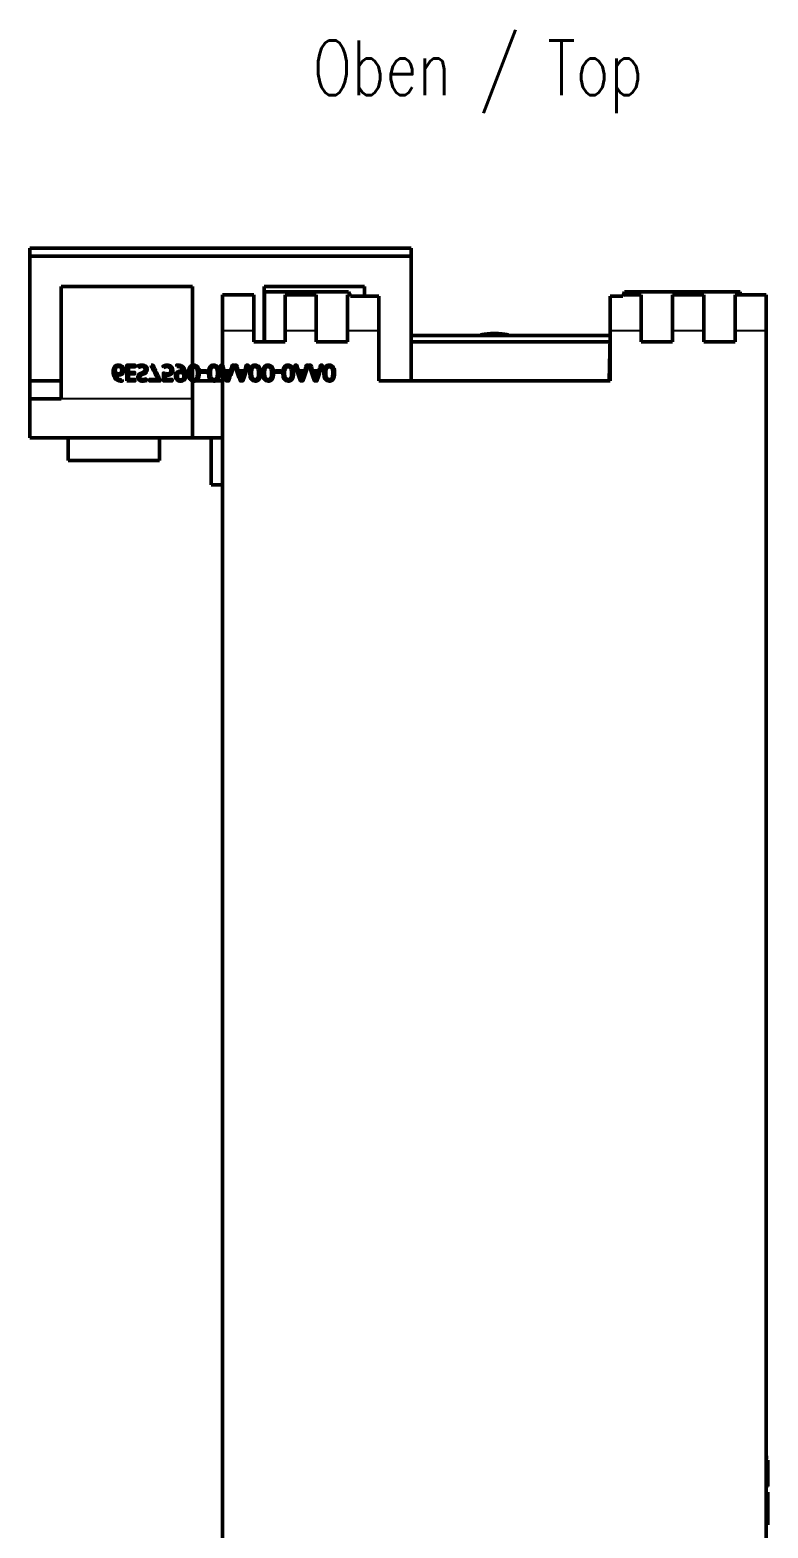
# Model space of a CAD drawing. Header units: millimetres. Extents: x 0 to 594, y 0 to 420.
# Drawn here: x 239.9 to 287.2, y 98 to 193.9 of the extents above; entities that cross this region are included whole.
import ezdxf

# ---------------------------------------------------------------- set-up
doc = ezdxf.new("R2010")
doc.units = ezdxf.units.MM
for name, color, linetype in [('1', 7, 'Continuous'), ('106', 7, 'Continuous'), ('66', 7, 'Continuous')]:
    doc.layers.add(name, color=color, linetype=linetype)
doc.styles.add('latin_extended', font='simplex.shx')

msp = doc.modelspace()

# ---------------------------------------------------------------- linework, layer by layer
at = {"layer": '1', "color": 7, "linetype": 'Continuous', "lineweight": 50}
for p, q in [((239.916, 179.9), (239.916, 179.9)), ((264.316, 179.9), (239.916, 179.9)), ((239.916, 179.9), (239.916, 179.4)), ((264.316, 179.9), (239.916, 179.9)), ((239.916, 179.4), (239.916, 171.4)), ((264.316, 179.4), (239.916, 179.4)), ((264.316, 179.9), (264.316, 179.9)), ((264.316, 179.9), (264.316, 179.4)), ((264.316, 179.4), (264.316, 171.416)), ((241.907, 171.4), (241.907, 177.45)), ((250.325, 177.45), (241.907, 177.45)), ((250.325, 177.45), (250.325, 170.25)), ((250.325, 177.45), (250.325, 171.4)), ((252.241, 176.916), (252.241, 174.616)), ((254.241, 176.916), (252.241, 176.916)), ((254.241, 176.916), (254.241, 174.616)), ((254.907, 173.916), (254.907, 177.45)), ((261.325, 177.45), (254.907, 177.45)), ((254.927, 173.916), (254.927, 177.116)), ((254.927, 177.116), (260.312, 177.116)), ((256.241, 174.616), (256.241, 176.916)), ((258.241, 176.916), (256.241, 176.916)), ((258.241, 176.916), (258.241, 174.616)), ((260.241, 174.616), (260.241, 176.916)), ((260.388, 176.916), (260.241, 176.916)), ((260.388, 176.916), (260.312, 177.116)), ((260.421, 176.831), (260.388, 176.916)), ((262.241, 176.831), (260.421, 176.831)), ((261.325, 177.45), (261.325, 176.831)), ((262.241, 176.831), (262.241, 174.616)), ((277.041, 174.616), (277.041, 176.831)), ((277.861, 176.831), (277.041, 176.831)), ((277.893, 176.916), (277.861, 176.831)), ((277.97, 177.116), (277.893, 176.916)), ((279.041, 176.916), (277.893, 176.916)), ((277.97, 177.116), (285.36, 177.116)), ((279.041, 174.616), (279.041, 176.916)), ((281.041, 176.916), (281.041, 174.616)), ((283.041, 176.916), (281.041, 176.916)), ((283.041, 176.916), (283.041, 174.616)), ((285.041, 174.616), (285.041, 176.916)), ((287.041, 176.916), (285.041, 176.916)), ((285.36, 176.916), (285.36, 177.116)), ((287.041, 176.916), (287.041, 174.616)), ((252.241, 174.616), (252.241, 69.916)), ((254.241, 173.916), (254.241, 174.616)), ((256.241, 174.616), (256.241, 173.916)), ((258.241, 173.916), (258.241, 174.616)), ((260.241, 174.616), (260.241, 173.916)), ((262.241, 171.416), (262.241, 174.616)), ((277.041, 174.616), (277.041, 171.416)), ((279.041, 174.616), (279.041, 173.916)), ((281.041, 173.916), (281.041, 174.616)), ((283.041, 173.916), (283.041, 174.616)), ((285.041, 174.616), (285.041, 173.916)), ((287.041, 174.616), (287.041, 69.916)), ((256.241, 173.916), (254.241, 173.916)), ((260.241, 173.916), (258.241, 173.916)), ((277.041, 174.316), (264.316, 174.316)), ((277.035, 173.916), (264.316, 173.916)), ((268.744, 174.329), (268.736, 174.316)), ((268.741, 174.32), (268.741, 174.316)), ((270.546, 174.316), (270.538, 174.329)), ((277.041, 174.251), (276.991, 171.416)), ((279.041, 173.916), (281.041, 173.916)), ((285.041, 173.916), (283.041, 173.916)), ((239.916, 171.4), (239.916, 170.25)), ((241.907, 171.4), (239.916, 171.4)), ((241.907, 170.25), (241.907, 171.4)), ((250.325, 171.4), (252.241, 171.4)), ((250.325, 171.4), (250.325, 167.75)), ((277.041, 171.416), (262.241, 171.416)), ((239.916, 170.25), (239.916, 167.75)), ((241.907, 170.25), (239.916, 170.25)), ((250.325, 167.75), (250.325, 170.25)), ((250.325, 167.75), (239.916, 167.75)), ((242.366, 166.3), (242.366, 167.75)), ((248.216, 166.3), (248.216, 167.75)), ((252.241, 167.75), (250.325, 167.75)), ((250.325, 167.75), (250.325, 167.75)), ((251.516, 167.75), (251.516, 164.75)), ((248.216, 166.3), (242.366, 166.3)), ((252.241, 164.75), (251.516, 164.75)), ((287.153, 102.466), (287.041, 102.466)), ((287.141, 102.301), (287.041, 102.301)), ((287.041, 100.622), (287.153, 100.622)), ((287.141, 100.251), (287.041, 100.251)), ((287.141, 100.251), (287.141, 99.751)), ((252.203, 98.96), (252.241, 98.96)), ((287.141, 99.751), (287.041, 99.751)), ((287.141, 98.926), (287.041, 98.926)), ((287.141, 99.751), (287.141, 98.926)), ((287.141, 98.926), (287.141, 98.151)), ((287.141, 98.151), (287.041, 98.151))]:
    msp.add_line(p, q, dxfattribs=at)
at = {"layer": '1', "color": 7, "linetype": 'Continuous', "lineweight": 25}
for p, q in [((254.241, 174.616), (252.241, 174.616)), ((258.241, 174.616), (256.241, 174.616)), ((262.241, 174.616), (260.241, 174.616)), ((279.041, 174.616), (277.041, 174.616)), ((283.041, 174.616), (281.041, 174.616)), ((287.041, 174.616), (285.041, 174.616))]:
    msp.add_line(p, q, dxfattribs=at)
at = {"layer": '1', "color": 7, "linetype": 'Continuous', "lineweight": 50}
msp.add_ellipse((269.641, 174.32), major_axis=(-0.9, 0), ratio=0.130526, start_param=3.108213, end_param=6.283185, dxfattribs=at)
at = {"layer": '1', "color": 7, "linetype": 'Continuous', "lineweight": 25}
msp.add_open_spline([(250.325, 170.25), (241.907, 170.25)], degree=1, dxfattribs=at)
at = {"layer": '1', "color": 7, "linetype": 'Continuous', "lineweight": 50}
msp.add_open_spline([(287.141, 102.301), (287.141, 102.206), (287.141, 102.036), (287.141, 101.811), (287.141, 101.596), (287.141, 101.379), (287.141, 101.15), (287.141, 100.941), (287.141, 100.761), (287.141, 100.644), (287.141, 100.622), (287.141, 100.622)], degree=3, knots=[0, 0, 0, 0, 0.140613, 0.250395, 0.329643, 0.453212, 0.565174, 0.669196, 0.785155, 0.892386, 1, 1, 1, 1], dxfattribs=at)
at = {"layer": '66', "color": 7, "linetype": 'Continuous', "lineweight": 50}
for points, knots in [([(245.816, 171.485), (245.818, 171.454), (245.82, 171.423), (245.822, 171.391), (245.786, 171.39), (245.764, 171.39), (245.672, 171.39), (245.598, 171.404), (245.534, 171.432), (245.446, 171.469), (245.376, 171.536), (245.269, 171.738), (245.242, 171.862), (245.242, 172.124), (245.265, 172.219), (245.365, 172.375), (245.452, 172.418), (245.67, 172.418), (245.749, 172.388), (245.872, 172.266), (245.903, 172.186), (245.903, 171.965), (245.861, 171.877), (245.727, 171.789), (245.67, 171.772), (245.509, 171.772), (245.429, 171.811), (245.368, 171.888), (245.38, 171.783), (245.409, 171.697), (245.521, 171.532), (245.621, 171.482), (245.771, 171.482), (245.791, 171.483), (245.816, 171.485)], [0, 0, 0, 0, 0.010991, 0.010991, 0.010991, 0.018587, 0.018587, 0.105127, 0.105127, 0.105127, 0.18587, 0.18587, 0.273503, 0.273503, 0.346938, 0.346938, 0.435628, 0.435628, 0.506463, 0.506463, 0.57745, 0.57745, 0.665184, 0.665184, 0.717801, 0.717801, 0.802348, 0.802348, 0.802348, 0.876554, 0.876554, 0.987962, 0.987962, 1, 1, 1, 1]), ([(245.423, 171.928), (245.463, 171.886), (245.515, 171.865), (245.642, 171.865), (245.693, 171.886), (245.732, 171.929), (245.768, 171.969), (245.786, 172.024), (245.786, 172.166), (245.767, 172.223), (245.728, 172.264), (245.69, 172.305), (245.639, 172.326), (245.512, 172.326), (245.461, 172.305), (245.384, 172.223), (245.365, 172.166), (245.365, 172.024), (245.384, 171.969), (245.423, 171.928)], [0, 0, 0, 0, 0.125796, 0.125796, 0.249003, 0.249003, 0.249003, 0.378129, 0.378129, 0.509197, 0.509197, 0.509197, 0.63137, 0.63137, 0.755597, 0.755597, 0.879854, 0.879854, 1, 1, 1, 1]), ([(246.107, 171.404), (246.107, 171.737), (246.107, 172.071), (246.107, 172.404), (246.29, 172.404), (246.473, 172.404), (246.656, 172.404), (246.656, 172.372), (246.656, 172.34), (246.656, 172.309), (246.511, 172.309), (246.367, 172.309), (246.222, 172.309), (246.222, 172.187), (246.222, 172.066), (246.222, 171.945), (246.353, 171.945), (246.483, 171.945), (246.614, 171.945), (246.614, 171.913), (246.614, 171.881), (246.614, 171.849), (246.483, 171.849), (246.353, 171.849), (246.222, 171.849), (246.222, 171.733), (246.222, 171.616), (246.222, 171.499), (246.36, 171.499), (246.497, 171.499), (246.634, 171.499), (246.634, 171.468), (246.634, 171.436), (246.634, 171.404), (246.459, 171.404), (246.283, 171.404), (246.107, 171.404)], [0, 0, 0, 0, 0.21251, 0.21251, 0.21251, 0.329171, 0.329171, 0.329171, 0.349421, 0.349421, 0.349421, 0.441501, 0.441501, 0.441501, 0.5189, 0.5189, 0.5189, 0.602149, 0.602149, 0.602149, 0.622398, 0.622398, 0.622398, 0.705647, 0.705647, 0.705647, 0.780009, 0.780009, 0.780009, 0.867589, 0.867589, 0.867589, 0.887839, 0.887839, 0.887839, 1, 1, 1, 1]), ([(246.844, 172.273), (246.839, 172.306), (246.834, 172.34), (246.829, 172.374), (246.922, 172.403), (247.007, 172.418), (247.182, 172.418), (247.262, 172.394), (247.384, 172.295), (247.415, 172.224), (247.415, 172.056), (247.389, 171.991), (247.315, 171.921), (247.289, 171.903), (247.261, 171.887), (247.232, 171.871), (247.191, 171.852), (247.062, 171.799), (247.012, 171.769), (246.956, 171.714), (246.942, 171.68), (246.942, 171.591), (246.961, 171.554), (247.034, 171.499), (247.079, 171.485), (247.2, 171.485), (247.271, 171.503), (247.345, 171.538), (247.353, 171.503), (247.361, 171.469), (247.369, 171.434), (247.278, 171.405), (247.199, 171.39), (247.081, 171.39), (247.034, 171.398), (246.939, 171.433), (246.901, 171.459), (246.837, 171.538), (246.819, 171.594), (246.819, 171.734), (246.845, 171.792), (246.896, 171.835), (246.916, 171.852), (246.938, 171.867), (246.988, 171.895), (247.03, 171.914), (247.17, 171.977), (247.223, 172.006), (247.248, 172.03), (247.278, 172.057), (247.292, 172.096), (247.292, 172.198), (247.275, 172.24), (247.202, 172.306), (247.152, 172.323), (247.017, 172.323), (246.935, 172.306), (246.844, 172.273)], [0, 0, 0, 0, 0.016409, 0.016409, 0.016409, 0.058225, 0.058225, 0.111721, 0.111721, 0.167922, 0.167922, 0.218101, 0.218101, 0.238646, 0.238646, 0.238646, 0.267196, 0.267196, 0.3048, 0.3048, 0.342404, 0.342404, 0.386356, 0.386356, 0.429009, 0.429009, 0.484244, 0.484244, 0.484244, 0.508937, 0.508937, 0.508937, 0.565074, 0.565074, 0.607508, 0.607508, 0.654788, 0.654788, 0.718615, 0.718615, 0.789618, 0.789618, 0.789618, 0.810403, 0.810403, 0.831095, 0.831095, 0.860135, 0.860135, 0.860135, 0.891325, 0.891325, 0.924863, 0.924863, 0.960516, 0.960516, 1, 1, 1, 1]), ([(247.666, 172.404), (247.709, 172.404), (247.751, 172.404), (247.794, 172.404), (247.938, 172.102), (248.083, 171.801), (248.228, 171.499), (248.228, 171.468), (248.228, 171.436), (248.228, 171.404), (248.011, 171.404), (247.795, 171.404), (247.578, 171.404), (247.578, 171.436), (247.578, 171.468), (247.578, 171.499), (247.755, 171.499), (247.932, 171.499), (248.109, 171.499), (247.962, 171.801), (247.814, 172.102), (247.666, 172.404)], [0, 0, 0, 0, 0.036215, 0.036215, 0.036215, 0.322246, 0.322246, 0.322246, 0.349407, 0.349407, 0.349407, 0.534482, 0.534482, 0.534482, 0.561643, 0.561643, 0.561643, 0.712917, 0.712917, 0.712917, 1, 1, 1, 1]), ([(248.472, 172.261), (248.458, 172.292), (248.443, 172.323), (248.429, 172.355), (248.516, 172.397), (248.604, 172.418), (248.79, 172.418), (248.873, 172.391), (248.938, 172.337), (249.016, 172.272), (249.055, 172.186), (249.055, 171.983), (249.024, 171.905), (248.905, 171.795), (248.828, 171.768), (248.681, 171.768), (248.629, 171.776), (248.573, 171.792), (248.577, 171.694), (248.581, 171.597), (248.585, 171.499), (248.727, 171.499), (248.87, 171.499), (249.012, 171.499), (249.012, 171.468), (249.012, 171.436), (249.012, 171.404), (248.832, 171.404), (248.652, 171.404), (248.472, 171.404), (248.467, 171.574), (248.462, 171.744), (248.457, 171.914), (248.551, 171.878), (248.636, 171.861), (248.786, 171.861), (248.843, 171.882), (248.919, 171.964), (248.938, 172.013), (248.938, 172.145), (248.916, 172.204), (248.873, 172.252), (248.826, 172.301), (248.765, 172.326), (248.62, 172.326), (248.548, 172.304), (248.472, 172.261)], [0, 0, 0, 0, 0.020196, 0.020196, 0.020196, 0.073566, 0.073566, 0.134214, 0.134214, 0.134214, 0.195453, 0.195453, 0.251514, 0.251514, 0.303335, 0.303335, 0.329668, 0.329668, 0.329668, 0.389918, 0.389918, 0.389918, 0.477765, 0.477765, 0.477765, 0.497395, 0.497395, 0.497395, 0.608635, 0.608635, 0.608635, 0.713812, 0.713812, 0.713812, 0.768046, 0.768046, 0.819122, 0.819122, 0.864375, 0.864375, 0.916877, 0.916877, 0.916877, 0.960794, 0.960794, 1, 1, 1, 1]), ([(249.318, 172.323), (249.317, 172.354), (249.315, 172.385), (249.313, 172.417), (249.346, 172.418), (249.367, 172.418), (249.462, 172.418), (249.536, 172.405), (249.689, 172.34), (249.758, 172.272), (249.865, 172.069), (249.892, 171.946), (249.892, 171.637), (249.85, 171.52), (249.713, 171.411), (249.644, 171.39), (249.465, 171.39), (249.386, 171.42), (249.262, 171.542), (249.232, 171.622), (249.232, 171.843), (249.274, 171.931), (249.408, 172.019), (249.464, 172.036), (249.625, 172.036), (249.705, 171.997), (249.767, 171.92), (249.754, 172.025), (249.725, 172.111), (249.613, 172.276), (249.513, 172.326), (249.362, 172.326), (249.342, 172.325), (249.318, 172.323)], [0, 0, 0, 0, 0.010188, 0.010188, 0.010188, 0.017208, 0.017208, 0.074632, 0.074632, 0.154044, 0.154044, 0.239952, 0.239952, 0.340578, 0.340578, 0.405729, 0.405729, 0.481946, 0.481946, 0.558492, 0.558492, 0.652891, 0.652891, 0.709724, 0.709724, 0.800802, 0.800802, 0.800802, 0.87479, 0.87479, 0.986381, 0.986381, 1, 1, 1, 1]), ([(249.407, 171.544), (249.445, 171.503), (249.496, 171.482), (249.621, 171.482), (249.673, 171.503), (249.75, 171.584), (249.769, 171.641), (249.769, 171.783), (249.75, 171.839), (249.711, 171.88), (249.672, 171.922), (249.619, 171.943), (249.492, 171.943), (249.441, 171.922), (249.367, 171.838), (249.349, 171.783), (249.349, 171.641), (249.368, 171.585), (249.407, 171.544)], [0, 0, 0, 0, 0.129265, 0.129265, 0.259625, 0.259625, 0.387846, 0.387846, 0.510472, 0.510472, 0.510472, 0.636446, 0.636446, 0.760864, 0.760864, 0.878421, 0.878421, 1, 1, 1, 1]), ([(250.666, 171.517), (250.609, 171.432), (250.523, 171.39), (250.178, 171.39), (250.063, 171.56), (250.063, 172.075), (250.091, 172.205), (250.204, 172.376), (250.291, 172.418), (250.536, 172.418), (250.629, 172.365), (250.73, 172.175), (250.751, 172.057), (250.751, 171.731), (250.723, 171.601), (250.666, 171.517)], [0, 0, 0, 0, 0.124815, 0.124815, 0.371879, 0.371879, 0.499452, 0.499452, 0.627025, 0.627025, 0.768837, 0.768837, 0.877113, 0.877113, 1, 1, 1, 1]), ([(250.219, 171.618), (250.256, 171.529), (250.319, 171.485), (250.488, 171.485), (250.547, 171.523), (250.617, 171.661), (250.634, 171.763), (250.634, 172.032), (250.621, 172.127), (250.557, 172.278), (250.495, 172.323), (250.326, 172.323), (250.267, 172.285), (250.197, 172.146), (250.18, 172.043), (250.18, 171.775), (250.193, 171.681), (250.219, 171.618)], [0, 0, 0, 0, 0.148649, 0.148649, 0.283946, 0.283946, 0.397779, 0.397779, 0.501147, 0.501147, 0.64939, 0.64939, 0.785131, 0.785131, 0.900096, 0.900096, 1, 1, 1, 1]), ([(250.882, 171.956), (250.882, 171.985), (250.882, 172.015), (250.882, 172.044), (250.993, 172.044), (251.104, 172.044), (251.215, 172.044), (251.215, 172.015), (251.215, 171.985), (251.215, 171.956), (251.104, 171.956), (250.993, 171.956), (250.882, 171.956)], [0, 0, 0, 0, 0.104454, 0.104454, 0.104454, 0.5, 0.5, 0.5, 0.604454, 0.604454, 0.604454, 1, 1, 1, 1]), ([(251.949, 171.517), (251.892, 171.432), (251.806, 171.39), (251.46, 171.39), (251.345, 171.56), (251.345, 172.075), (251.374, 172.205), (251.486, 172.376), (251.573, 172.418), (251.818, 172.418), (251.912, 172.365), (252.012, 172.175), (252.034, 172.057), (252.034, 171.731), (252.005, 171.601), (251.949, 171.517)], [0, 0, 0, 0, 0.124815, 0.124815, 0.371879, 0.371879, 0.499452, 0.499452, 0.627025, 0.627025, 0.768837, 0.768837, 0.877113, 0.877113, 1, 1, 1, 1]), ([(251.502, 171.618), (251.539, 171.529), (251.601, 171.485), (251.77, 171.485), (251.83, 171.523), (251.9, 171.661), (251.916, 171.763), (251.916, 172.032), (251.903, 172.127), (251.839, 172.278), (251.777, 172.323), (251.609, 172.323), (251.549, 172.285), (251.479, 172.146), (251.463, 172.043), (251.463, 171.775), (251.476, 171.681), (251.502, 171.618)], [0, 0, 0, 0, 0.148649, 0.148649, 0.283946, 0.283946, 0.397779, 0.397779, 0.501147, 0.501147, 0.64939, 0.64939, 0.785131, 0.785131, 0.900096, 0.900096, 1, 1, 1, 1]), ([(252.367, 172.054), (252.491, 172.054), (252.615, 172.054), (252.739, 172.054), (252.78, 172.171), (252.821, 172.287), (252.862, 172.404), (252.904, 172.404), (252.945, 172.404), (252.987, 172.404), (252.867, 172.071), (252.748, 171.737), (252.628, 171.404), (252.58, 171.404), (252.531, 171.404), (252.482, 171.404), (252.364, 171.737), (252.245, 172.071), (252.127, 172.404), (252.166, 172.404), (252.205, 172.404), (252.244, 172.404), (252.285, 172.287), (252.326, 172.171), (252.367, 172.054)], [0, 0, 0, 0, 0.102754, 0.102754, 0.102754, 0.205071, 0.205071, 0.205071, 0.239517, 0.239517, 0.239517, 0.532428, 0.532428, 0.532428, 0.572713, 0.572713, 0.572713, 0.865353, 0.865353, 0.865353, 0.897683, 0.897683, 0.897683, 1, 1, 1, 1]), ([(252.615, 171.695), (252.645, 171.783), (252.675, 171.871), (252.705, 171.959), (252.603, 171.959), (252.502, 171.959), (252.401, 171.959), (252.432, 171.871), (252.462, 171.784), (252.517, 171.624), (252.537, 171.56), (252.554, 171.503), (252.573, 171.564), (252.593, 171.629), (252.615, 171.695)], [0, 0, 0, 0, 0.214674, 0.214674, 0.214674, 0.449143, 0.449143, 0.449143, 0.663766, 0.663766, 0.840009, 0.840009, 0.840009, 1, 1, 1, 1]), ([(253.267, 172.054), (253.391, 172.054), (253.516, 172.054), (253.64, 172.054), (253.681, 172.171), (253.722, 172.287), (253.763, 172.404), (253.804, 172.404), (253.846, 172.404), (253.888, 172.404), (253.768, 172.071), (253.648, 171.737), (253.529, 171.404), (253.48, 171.404), (253.431, 171.404), (253.383, 171.404), (253.264, 171.737), (253.146, 172.071), (253.027, 172.404), (253.066, 172.404), (253.105, 172.404), (253.144, 172.404), (253.185, 172.287), (253.226, 172.171), (253.267, 172.054)], [0, 0, 0, 0, 0.102754, 0.102754, 0.102754, 0.205071, 0.205071, 0.205071, 0.239517, 0.239517, 0.239517, 0.532428, 0.532428, 0.532428, 0.572713, 0.572713, 0.572713, 0.865353, 0.865353, 0.865353, 0.897683, 0.897683, 0.897683, 1, 1, 1, 1]), ([(253.516, 171.695), (253.546, 171.783), (253.575, 171.871), (253.605, 171.959), (253.504, 171.959), (253.403, 171.959), (253.302, 171.959), (253.332, 171.871), (253.362, 171.784), (253.418, 171.624), (253.438, 171.56), (253.455, 171.503), (253.473, 171.564), (253.494, 171.629), (253.516, 171.695)], [0, 0, 0, 0, 0.214674, 0.214674, 0.214674, 0.449143, 0.449143, 0.449143, 0.663766, 0.663766, 0.840009, 0.840009, 0.840009, 1, 1, 1, 1]), ([(254.582, 171.517), (254.525, 171.432), (254.439, 171.39), (254.094, 171.39), (253.979, 171.56), (253.979, 172.075), (254.007, 172.205), (254.12, 172.376), (254.207, 172.418), (254.452, 172.418), (254.545, 172.365), (254.646, 172.175), (254.667, 172.057), (254.667, 171.731), (254.639, 171.601), (254.582, 171.517)], [0, 0, 0, 0, 0.124815, 0.124815, 0.371879, 0.371879, 0.499452, 0.499452, 0.627025, 0.627025, 0.768837, 0.768837, 0.877113, 0.877113, 1, 1, 1, 1]), ([(254.136, 171.618), (254.173, 171.529), (254.235, 171.485), (254.404, 171.485), (254.463, 171.523), (254.533, 171.661), (254.55, 171.763), (254.55, 172.032), (254.537, 172.127), (254.473, 172.278), (254.411, 172.323), (254.242, 172.323), (254.183, 172.285), (254.113, 172.146), (254.096, 172.043), (254.096, 171.775), (254.109, 171.681), (254.136, 171.618)], [0, 0, 0, 0, 0.148649, 0.148649, 0.283946, 0.283946, 0.397779, 0.397779, 0.501147, 0.501147, 0.64939, 0.64939, 0.785131, 0.785131, 0.900096, 0.900096, 1, 1, 1, 1]), ([(255.415, 171.517), (255.358, 171.432), (255.272, 171.39), (254.927, 171.39), (254.812, 171.56), (254.812, 172.075), (254.84, 172.205), (254.953, 172.376), (255.039, 172.418), (255.285, 172.418), (255.378, 172.365), (255.479, 172.175), (255.5, 172.057), (255.5, 171.731), (255.472, 171.601), (255.415, 171.517)], [0, 0, 0, 0, 0.124815, 0.124815, 0.371879, 0.371879, 0.499452, 0.499452, 0.627025, 0.627025, 0.768837, 0.768837, 0.877113, 0.877113, 1, 1, 1, 1]), ([(254.968, 171.618), (255.005, 171.529), (255.068, 171.485), (255.237, 171.485), (255.296, 171.523), (255.366, 171.661), (255.383, 171.763), (255.383, 172.032), (255.37, 172.127), (255.306, 172.278), (255.244, 172.323), (255.075, 172.323), (255.016, 172.285), (254.945, 172.146), (254.929, 172.043), (254.929, 171.775), (254.942, 171.681), (254.968, 171.618)], [0, 0, 0, 0, 0.148649, 0.148649, 0.283946, 0.283946, 0.397779, 0.397779, 0.501147, 0.501147, 0.64939, 0.64939, 0.785131, 0.785131, 0.900096, 0.900096, 1, 1, 1, 1]), ([(255.63, 171.956), (255.63, 171.985), (255.63, 172.015), (255.63, 172.044), (255.742, 172.044), (255.853, 172.044), (255.964, 172.044), (255.964, 172.015), (255.964, 171.985), (255.964, 171.956), (255.853, 171.956), (255.742, 171.956), (255.63, 171.956)], [0, 0, 0, 0, 0.104454, 0.104454, 0.104454, 0.5, 0.5, 0.5, 0.604454, 0.604454, 0.604454, 1, 1, 1, 1]), ([(256.697, 171.517), (256.641, 171.432), (256.555, 171.39), (256.209, 171.39), (256.094, 171.56), (256.094, 172.075), (256.123, 172.205), (256.235, 172.376), (256.322, 172.418), (256.567, 172.418), (256.66, 172.365), (256.761, 172.175), (256.782, 172.057), (256.782, 171.731), (256.754, 171.601), (256.697, 171.517)], [0, 0, 0, 0, 0.124815, 0.124815, 0.371879, 0.371879, 0.499452, 0.499452, 0.627025, 0.627025, 0.768837, 0.768837, 0.877113, 0.877113, 1, 1, 1, 1]), ([(256.251, 171.618), (256.288, 171.529), (256.35, 171.485), (256.519, 171.485), (256.578, 171.523), (256.649, 171.661), (256.665, 171.763), (256.665, 172.032), (256.652, 172.127), (256.588, 172.278), (256.526, 172.323), (256.358, 172.323), (256.298, 172.285), (256.228, 172.146), (256.211, 172.043), (256.211, 171.775), (256.224, 171.681), (256.251, 171.618)], [0, 0, 0, 0, 0.148649, 0.148649, 0.283946, 0.283946, 0.397779, 0.397779, 0.501147, 0.501147, 0.64939, 0.64939, 0.785131, 0.785131, 0.900096, 0.900096, 1, 1, 1, 1]), ([(257.115, 172.054), (257.24, 172.054), (257.364, 172.054), (257.488, 172.054), (257.529, 172.171), (257.57, 172.287), (257.611, 172.404), (257.653, 172.404), (257.694, 172.404), (257.736, 172.404), (257.616, 172.071), (257.497, 171.737), (257.377, 171.404), (257.328, 171.404), (257.28, 171.404), (257.231, 171.404), (257.112, 171.737), (256.994, 172.071), (256.875, 172.404), (256.914, 172.404), (256.953, 172.404), (256.993, 172.404), (257.034, 172.287), (257.074, 172.171), (257.115, 172.054)], [0, 0, 0, 0, 0.102754, 0.102754, 0.102754, 0.205071, 0.205071, 0.205071, 0.239517, 0.239517, 0.239517, 0.532428, 0.532428, 0.532428, 0.572713, 0.572713, 0.572713, 0.865353, 0.865353, 0.865353, 0.897683, 0.897683, 0.897683, 1, 1, 1, 1]), ([(257.364, 171.695), (257.394, 171.783), (257.424, 171.871), (257.453, 171.959), (257.352, 171.959), (257.251, 171.959), (257.15, 171.959), (257.18, 171.871), (257.211, 171.784), (257.266, 171.624), (257.286, 171.56), (257.303, 171.503), (257.322, 171.564), (257.342, 171.629), (257.364, 171.695)], [0, 0, 0, 0, 0.214674, 0.214674, 0.214674, 0.449143, 0.449143, 0.449143, 0.663766, 0.663766, 0.840009, 0.840009, 0.840009, 1, 1, 1, 1]), ([(258.016, 172.054), (258.14, 172.054), (258.264, 172.054), (258.389, 172.054), (258.43, 172.171), (258.47, 172.287), (258.511, 172.404), (258.553, 172.404), (258.595, 172.404), (258.636, 172.404), (258.517, 172.071), (258.397, 171.737), (258.278, 171.404), (258.229, 171.404), (258.18, 171.404), (258.132, 171.404), (258.013, 171.737), (257.894, 172.071), (257.776, 172.404), (257.815, 172.404), (257.854, 172.404), (257.893, 172.404), (257.934, 172.287), (257.975, 172.171), (258.016, 172.054)], [0, 0, 0, 0, 0.102754, 0.102754, 0.102754, 0.205071, 0.205071, 0.205071, 0.239517, 0.239517, 0.239517, 0.532428, 0.532428, 0.532428, 0.572713, 0.572713, 0.572713, 0.865353, 0.865353, 0.865353, 0.897683, 0.897683, 0.897683, 1, 1, 1, 1]), ([(258.265, 171.695), (258.295, 171.783), (258.324, 171.871), (258.354, 171.959), (258.253, 171.959), (258.152, 171.959), (258.051, 171.959), (258.081, 171.871), (258.111, 171.784), (258.167, 171.624), (258.187, 171.56), (258.204, 171.503), (258.222, 171.564), (258.242, 171.629), (258.265, 171.695)], [0, 0, 0, 0, 0.214674, 0.214674, 0.214674, 0.449143, 0.449143, 0.449143, 0.663766, 0.663766, 0.840009, 0.840009, 0.840009, 1, 1, 1, 1]), ([(259.331, 171.517), (259.274, 171.432), (259.188, 171.39), (258.843, 171.39), (258.728, 171.56), (258.728, 172.075), (258.756, 172.205), (258.869, 172.376), (258.956, 172.418), (259.201, 172.418), (259.294, 172.365), (259.395, 172.175), (259.416, 172.057), (259.416, 171.731), (259.388, 171.601), (259.331, 171.517)], [0, 0, 0, 0, 0.124815, 0.124815, 0.371879, 0.371879, 0.499452, 0.499452, 0.627025, 0.627025, 0.768837, 0.768837, 0.877113, 0.877113, 1, 1, 1, 1]), ([(258.884, 171.618), (258.921, 171.529), (258.984, 171.485), (259.153, 171.485), (259.212, 171.523), (259.282, 171.661), (259.299, 171.763), (259.299, 172.032), (259.286, 172.127), (259.222, 172.278), (259.16, 172.323), (258.991, 172.323), (258.932, 172.285), (258.862, 172.146), (258.845, 172.043), (258.845, 171.775), (258.858, 171.681), (258.884, 171.618)], [0, 0, 0, 0, 0.148649, 0.148649, 0.283946, 0.283946, 0.397779, 0.397779, 0.501147, 0.501147, 0.64939, 0.64939, 0.785131, 0.785131, 0.900096, 0.900096, 1, 1, 1, 1])]:
    msp.add_open_spline(points, degree=3, knots=knots, dxfattribs=at)

# ---------------------------------------------------------------- texts
at = {"layer": '106', "color": 7, "linetype": 'Continuous', "lineweight": 18, "insert": (258.014, 188.544), "char_height": 3.5, "attachment_point": 7, "line_spacing_factor": 0.963855, "style": 'latin_extended'}
msp.add_mtext('\\W0.7583;Oben / Top', dxfattribs=at)

doc.saveas('drawing.dxf')
